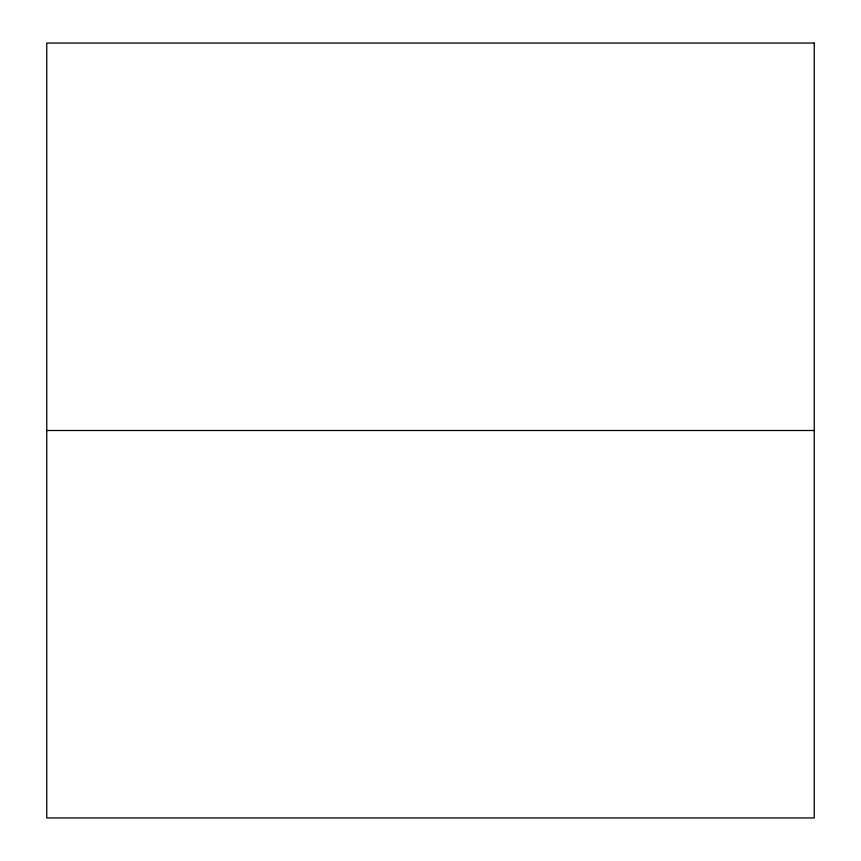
<?xml version="1.0" encoding="UTF-8"?>
<svg xmlns="http://www.w3.org/2000/svg" width="861" height="861" viewBox="0 0 861 861"><rect width="100%" height="100%" fill="white"/><g stroke="black" fill="none" stroke-linecap="round" stroke-linejoin="round"><path stroke-width="1.29" d="M46.752 430.5L814.248 430.5M814.248 43.05L46.752 43.05L46.752 817.95L814.248 817.95L814.248 43.05"/></g></svg>
